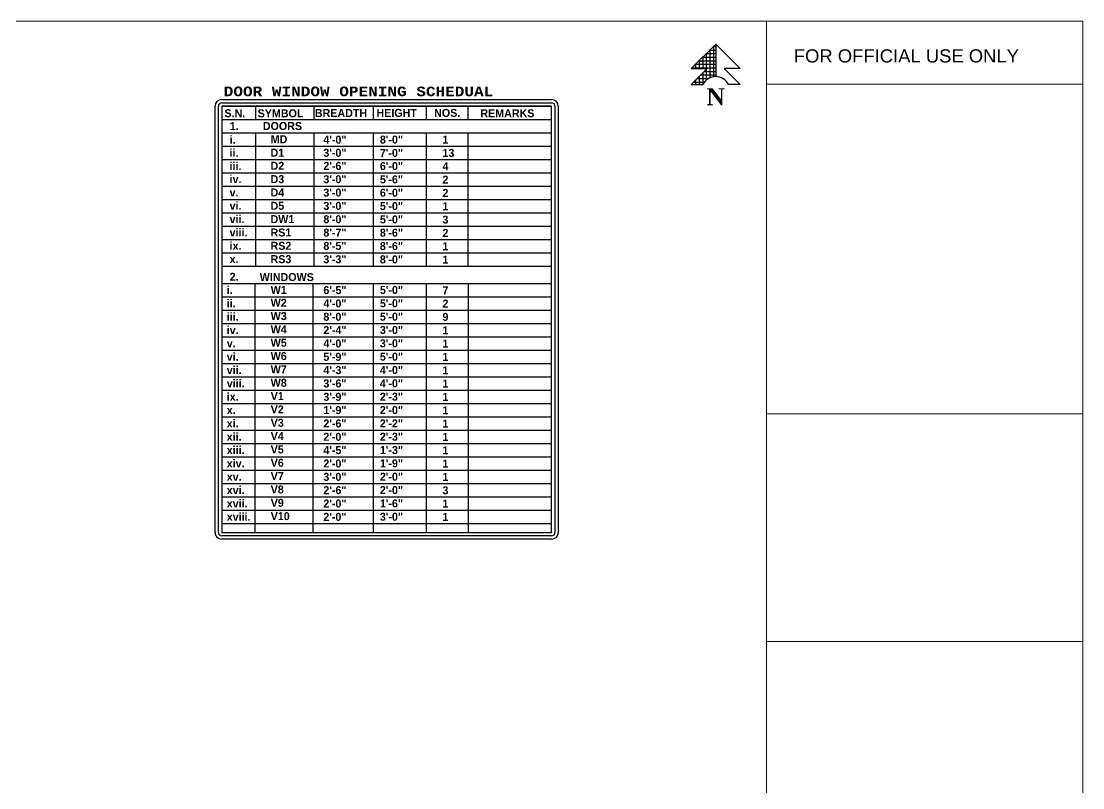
# Model space of a CAD drawing. Header units: inches. Extents: x 2 to 197762, y -33236 to 9.
# Drawn here: x 32489 to 33981, y -14663 to -13586 of the extents above; entities that cross this region are included whole.
import ezdxf

# ---------------------------------------------------------------- set-up
doc = ezdxf.new("R2010")
doc.units = ezdxf.units.IN
doc.header["$LTSCALE"] = 5
doc.header["$MEASUREMENT"] = 0
doc.layers.add('boundary', color=7, linetype='Continuous', lineweight=25)
doc.layers.add('ele1', color=21, linetype='Continuous', lineweight=20)
doc.layers.add('TEXT', color=6, linetype='Continuous')
doc.layers.add('WALL', color=7, linetype='Continuous')
doc.styles.add('ARIAL', font='cityb___.ttf')
doc.styles.add('COURIER', font='courbd.ttf')
doc.styles.get("Standard").update_dxf_attribs({"font": 'arial.ttf'})

# ---------------------------------------------------------------- blocks, each defined once
blk = doc.blocks.new('SDEGH')
at = {"layer": 'TEXT'}
h = blk.add_hatch(dxfattribs=at)
h.set_pattern_fill('NET', color=256, scale=40, style=0)
h.set_pattern_definition([(0, (43922.391, -13181.093), (0, 5), []), (90, (43922.391, -13181.093), (-5, 3e-16), [])])
h.paths.add_polyline_path([(52300.8, -9226.1), (52266.3, -9260.6), (52288.8, -9260.6), (52266.3, -9283.1), (52282.8, -9283.1, -0.284572), (52300.8, -9272)])
blk.add_line((52300.8, -9226.1), (52300.8, -9272), dxfattribs=at)
at = {"layer": 'WALL'}
for p, q in [((52266.3, -9260.6), (52300.8, -9226.1)), ((52335.4, -9260.6), (52300.8, -9226.1)), ((52266.3, -9260.6), (52288.8, -9260.6)), ((52266.3, -9283.1), (52288.8, -9260.6)), ((52335.4, -9260.6), (52312.9, -9260.6)), ((52335.4, -9283.1), (52312.9, -9260.6)), ((52266.3, -9283.1), (52282.8, -9283.1)), ((52335.4, -9283.1), (52318.8, -9283.1))]:
    blk.add_line(p, q, dxfattribs=at)
blk.add_arc((52300.8, -9292), 20.1, 26.4605, 153.5395, dxfattribs=at)
at = {"layer": 'Defpoints', "insert": (52287.7, -9288.2), "char_height": 24, "width": 23.16, "attachment_point": 1}
blk.add_mtext('{\\fTimes New Roman|b1|i0|c0|p18;N}', dxfattribs=at)

msp = doc.modelspace()

# ---------------------------------------------------------------- linework, layer by layer
for p, q in [((32766.19, -14304.22), (32766.19, -13705)), ((32770.88, -13700.31), (33234.57, -13700.31)), ((33234.57, -13705), (32770.88, -13705)), ((32770.88, -13705), (32770.88, -14304.22)), ((32770.88, -13705), (33234.57, -13705)), ((32770.88, -13705), (32770.88, -14304.22)), ((32818.6, -13705), (32818.6, -13723.97)), ((32900.14, -13705), (32900.14, -13723.75)), ((32983.82, -13705), (32983.82, -13723.75)), ((33058.84, -13723.75), (33058.84, -13705)), ((33117.42, -13723.75), (33117.42, -13705)), ((33234.57, -14304.22), (33234.57, -13705)), ((33234.57, -13801.52), (33234.57, -13705)), ((33239.26, -13705), (33239.26, -14304.22)), ((32770.88, -13723.75), (33234.57, -13723.75)), ((32770.88, -13742.5), (33234.57, -13742.5)), ((32983.82, -13742.5), (32983.82, -13930)), ((33058.84, -13930), (33058.84, -13742.5)), ((33117.42, -13930), (33117.42, -13742.5)), ((32770.88, -13761.25), (33234.57, -13761.25)), ((32770.88, -13780), (33234.57, -13780)), ((32770.88, -13798.75), (33234.57, -13798.75)), ((32770.88, -13817.5), (33234.57, -13817.5)), ((32770.88, -13836.25), (33234.57, -13836.25)), ((32770.88, -13855), (33234.57, -13855)), ((32770.88, -13873.75), (33234.57, -13873.75)), ((32770.88, -13892.5), (33234.57, -13892.5)), ((32770.88, -13911.25), (33234.57, -13911.25)), ((32770.88, -13930), (33234.57, -13930)), ((32770.88, -13954.28), (33234.57, -13954.28)), ((32770.88, -13954.29), (33234.57, -13954.29)), ((32818.02, -14304.22), (32818.02, -13954.29)), ((32899.38, -14304.22), (32899.38, -13954.29)), ((32984.19, -14304.22), (32984.19, -13954.29)), ((33058.84, -14304.22), (33058.84, -13954.29)), ((33117.74, -14304.22), (33117.74, -13954.28)), ((32770.88, -13973.04), (33234.57, -13973.04)), ((32770.88, -13973.04), (33234.57, -13973.04)), ((32770.88, -13973.04), (33234.57, -13973.04)), ((32770.88, -13991.79), (33234.57, -13991.79)), ((32770.88, -14010.54), (33234.57, -14010.54)), ((32770.88, -14029.29), (33234.57, -14029.29)), ((32770.88, -14048.05), (33234.57, -14048.05)), ((32770.88, -14066.8), (33234.57, -14066.8)), ((32770.88, -14085.55), (33234.57, -14085.55)), ((32770.88, -14104.3), (33234.57, -14104.3)), ((32770.88, -14123.06), (33234.57, -14123.06)), ((32770.88, -14141.81), (33234.57, -14141.81)), ((32770.88, -14160.56), (33234.57, -14160.56)), ((32770.88, -14179.32), (33234.57, -14179.32)), ((32770.88, -14198.07), (33234.57, -14198.07)), ((32770.88, -14216.82), (33234.57, -14216.82)), ((32770.88, -14235.57), (33234.57, -14235.57)), ((32770.88, -14254.33), (33234.57, -14254.33)), ((32770.88, -14273.08), (33234.57, -14273.08)), ((32770.88, -14291.83), (33234.57, -14291.83)), ((32770.88, -14304.22), (33234.57, -14304.22)), ((32770.88, -14304.22), (33234.57, -14304.22)), ((32770.88, -14304.22), (33234.57, -14304.22)), ((32770.88, -14304.22), (33234.57, -14304.22)), ((33234.57, -14308.91), (32770.88, -14308.91))]:
    msp.add_line(p, q)
for centre, start, end in [((32770.88, -13705), 90, 180), ((33234.57, -13705), 0, 90), ((32770.88, -14304.22), 180, 270), ((33234.57, -14304.22), 270, 0)]:
    msp.add_arc(centre, 4.69, start, end)
at = {"layer": 'boundary'}
for p, q in [((32761.5, -14304.22), (32761.5, -13705)), ((32770.88, -13695.63), (33234.57, -13695.63)), ((33243.94, -13705), (33243.94, -14304.22)), ((33234.57, -14313.6), (32770.88, -14313.6))]:
    msp.add_line(p, q, dxfattribs=at)
for centre, start, end in [((32770.88, -13705), 90, 180), ((33234.57, -13705), 0, 90), ((32770.88, -14304.22), 179.99824, 270), ((33234.57, -14304.22), 270, 0.00176)]:
    msp.add_arc(centre, 9.37, start, end, dxfattribs=at)
at = {"layer": 'ele1'}
for p, q in [((33536.34, -15740.95), (33536.34, -13585.62)), ((33980.99, -13674.16), (33536.34, -13674.16)), ((33980.99, -14137.66), (33536.34, -14137.66)), ((33980.99, -14457.43), (33536.34, -14457.43))]:
    msp.add_line(p, q, dxfattribs=at)
msp.add_lwpolyline([(30896.03, -13585.62), (33980.99, -13585.62), (33980.99, -15740.95), (30896.03, -15740.95)], close=True, dxfattribs=at)
msp.add_lwpolyline([(30896.03, -13585.62), (33980.99, -13585.62), (33980.99, -15740.95), (30896.03, -15740.95)], close=True, dxfattribs=at)
at = {"layer": 'TEXT'}
for p, q in [((32818.6, -13742.5), (32818.6, -13930)), ((32900.14, -13742.5), (32900.14, -13930)), ((32770.88, -13780), (32812.53, -13780))]:
    msp.add_line(p, q, dxfattribs=at)

# ---------------------------------------------------------------- block references
at = {"layer": 'WALL'}
msp.add_blockref('SDEGH', (-18835.69, -4391.57), dxfattribs=at)

# ---------------------------------------------------------------- texts
at = {"style": 'COURIER'}
msp.add_text('DOOR WINDOW OPENING SCHEDUAL', height=13.5, dxfattribs=at).set_placement((32773.75, -13691.02))
at = {"layer": 'Defpoints'}
msp.add_text('FOR OFFICIAL USE ONLY', height=18.5271, dxfattribs=at).set_placement((33574.92, -13643.64))
at = {"layer": 'TEXT', "style": 'ARIAL'}
for s, p in [('S.N.', (32774.69, -13720.57)), ('SYMBOL', (32821.41, -13720.74)), ('BREADTH', (32901.76, -13720.31)), ('HEIGHT', (32988.39, -13720.12)), ('NOS.', (33069.4, -13720.12)), ('REMARKS', (33134.36, -13720.61)), ('1.', (32782.08, -13738.75)), ('DOORS', (32828.69, -13738.55)), ('i.', (32782.08, -13757.76)), ('MD', (32839.72, -13757.12)), ('4\'-0"', (32913.74, -13757.81)), ('8\'-0"', (32993.18, -13757.64)), ('1', (33081.12, -13757.64)), ('ii.', (32781.98, -13776.25)), ('D1', (32839.51, -13776.06)), ('3\'-0"', (32913.74, -13776.19)), ('7\'-0"', (32993.18, -13776.39)), ('13', (33081.12, -13776.39)), ('iii.', (32781.98, -13795)), ('D2', (32839.51, -13794.5)), ('2\'-6"', (32913.74, -13794.63)), ('6\'-0"', (32993.18, -13794.83)), ('4', (33081.12, -13795.14)), ('iv.', (32781.98, -13813.16)), ('D3', (32839.51, -13813.25)), ('3\'-0"', (32913.74, -13813.38)), ('5\'-6"', (32993.18, -13813.58)), ('2', (33081.12, -13813.89)), ('v.', (32781.98, -13831.91)), ('D4', (32839.51, -13832)), ('3\'-0"', (32913.74, -13832.13)), ('6\'-0"', (32993.18, -13832.33)), ('2', (33081.12, -13832.64)), ('vi.', (32781.98, -13850.66)), ('D5', (32839.51, -13850.75)), ('3\'-0"', (32913.74, -13850.88)), ('5\'-0"', (32993.18, -13851.08)), ('1', (33081.12, -13851.39)), ('vii.', (32781.98, -13869.41)), ('DW1', (32839.51, -13869.5)), ('8\'-0"', (32913.74, -13869.63)), ('5\'-0"', (32993.18, -13869.83)), ('3', (33081.12, -13870.14)), ('viii.', (32781.98, -13888.16)), ('RS1', (32839.51, -13888.25)), ('8\'-7"', (32913.74, -13888.38)), ('8\'-6"', (32993.18, -13888.58)), ('2', (33081.12, -13888.89)), ('ix.', (32781.98, -13906.91)), ('RS2', (32839.51, -13907)), ('8\'-5"', (32913.74, -13907.13)), ('8\'-6"', (32993.18, -13907.33)), ('1', (33081.12, -13907.64)), ('x.', (32781.98, -13925.66)), ('RS3', (32839.51, -13925.75)), ('3\'-3"', (32913.74, -13925.88)), ('8\'-0"', (32993.18, -13926.08)), ('1', (33081.12, -13926.39)), ('2.', (32782.08, -13950.54)), ('WINDOWS', (32824.32, -13950.95)), ('i.', (32777.97, -13969.19)), ('W1', (32839.72, -13968.91)), ('6\'-5"', (32913.74, -13969.24)), ('5\'-0"', (32993.18, -13969.07)), ('7', (33081.12, -13969.42)), ('ii.', (32777.97, -13987.94)), ('W2', (32839.72, -13986.99)), ('4\'-0"', (32913.74, -13987.98)), ('5\'-0"', (32993.18, -13987.83)), ('2', (33081.12, -13988.17)), ('iii.', (32777.97, -14006.69)), ('W3', (32839.72, -14005.74)), ('8\'-0"', (32913.74, -14006.73)), ('5\'-0"', (32993.18, -14006.58)), ('9', (33081.12, -14006.93)), ('iv.', (32777.97, -14025.45)), ('W4', (32839.72, -14024.49)), ('2\'-4"', (32913.74, -14025.48)), ('3\'-0"', (32993.18, -14025.33)), ('1', (33081.12, -14025.68)), ('v.', (32777.97, -14044.2)), ('W5', (32839.72, -14043.25)), ('4\'-0"', (32913.74, -14044.24)), ('3\'-0"', (32993.18, -14044.08)), ('1', (33081.12, -14044.43)), ('vi.', (32777.97, -14062.95)), ('W6', (32839.72, -14062)), ('5\'-9"', (32913.74, -14062.99)), ('5\'-0"', (32993.18, -14062.84)), ('1', (33081.12, -14063.18)), ('vii.', (32777.97, -14081.71)), ('W7', (32839.72, -14080.75)), ('4\'-3"', (32913.74, -14081.74)), ('4\'-0"', (32993.18, -14081.59)), ('1', (33081.12, -14081.94)), ('viii.', (32777.97, -14100.46)), ('W8', (32839.72, -14099.51)), ('3\'-6"', (32913.74, -14100.49)), ('4\'-0"', (32993.18, -14100.34)), ('1', (33081.12, -14100.69)), ('ix.', (32777.97, -14119.21)), ('V1', (32839.72, -14118.26)), ('3\'-9"', (32913.74, -14119.25)), ('2\'-3"', (32993.18, -14119.09)), ('1', (33081.12, -14119.44)), ('V2', (32839.72, -14137.01)), ('1\'-9"', (32913.74, -14138)), ('2\'-0"', (32993.18, -14137.85)), ('1', (33081.12, -14138.2)), ('x.', (32777.97, -14137.96)), ('xi.', (32777.97, -14156.72)), ('V3', (32839.72, -14155.76)), ('2\'-6"', (32913.74, -14156.75)), ('2\'-2"', (32993.18, -14156.6)), ('1', (33081.12, -14156.95)), ('xii.', (32777.97, -14175.47)), ('V4', (32839.72, -14174.52)), ('2\'-0"', (32913.74, -14175.5)), ('2\'-3"', (32993.18, -14175.35)), ('1', (33081.12, -14175.7)), ('xiii.', (32777.97, -14194.22)), ('V5', (32839.72, -14193.27)), ('4\'-5"', (32913.74, -14194.26)), ('1\'-3"', (32993.18, -14194.11)), ('1', (33081.12, -14194.45)), ('xiv.', (32777.97, -14212.97)), ('V6', (32839.72, -14212.02)), ('2\'-0"', (32913.74, -14213.01)), ('1\'-9"', (32993.18, -14212.86)), ('1', (33081.12, -14213.21)), ('xv.', (32777.97, -14231.73)), ('V7', (32839.72, -14230.77)), ('3\'-0"', (32913.74, -14231.76)), ('2\'-0"', (32993.18, -14231.61)), ('1', (33081.12, -14231.96)), ('xvi.', (32777.97, -14250.48)), ('V8', (32839.72, -14249.53)), ('2\'-6"', (32913.74, -14250.52)), ('2\'-0"', (32993.18, -14250.36)), ('3', (33081.12, -14250.71)), ('xvii.', (32777.97, -14269.23)), ('V9', (32839.72, -14268.28)), ('2\'-0"', (32913.74, -14269.27)), ('1\'-6"', (32993.18, -14269.12)), ('1', (33081.12, -14269.46)), ('xviii.', (32777.97, -14287.99)), ('V10', (32839.72, -14287.03)), ('2\'-0"', (32913.74, -14288.02)), ('3\'-0"', (32993.18, -14287.87)), ('1', (33081.12, -14288.22))]:
    msp.add_text(s, height=11.25, dxfattribs=at).set_placement(p)

doc.saveas('drawing.dxf')
